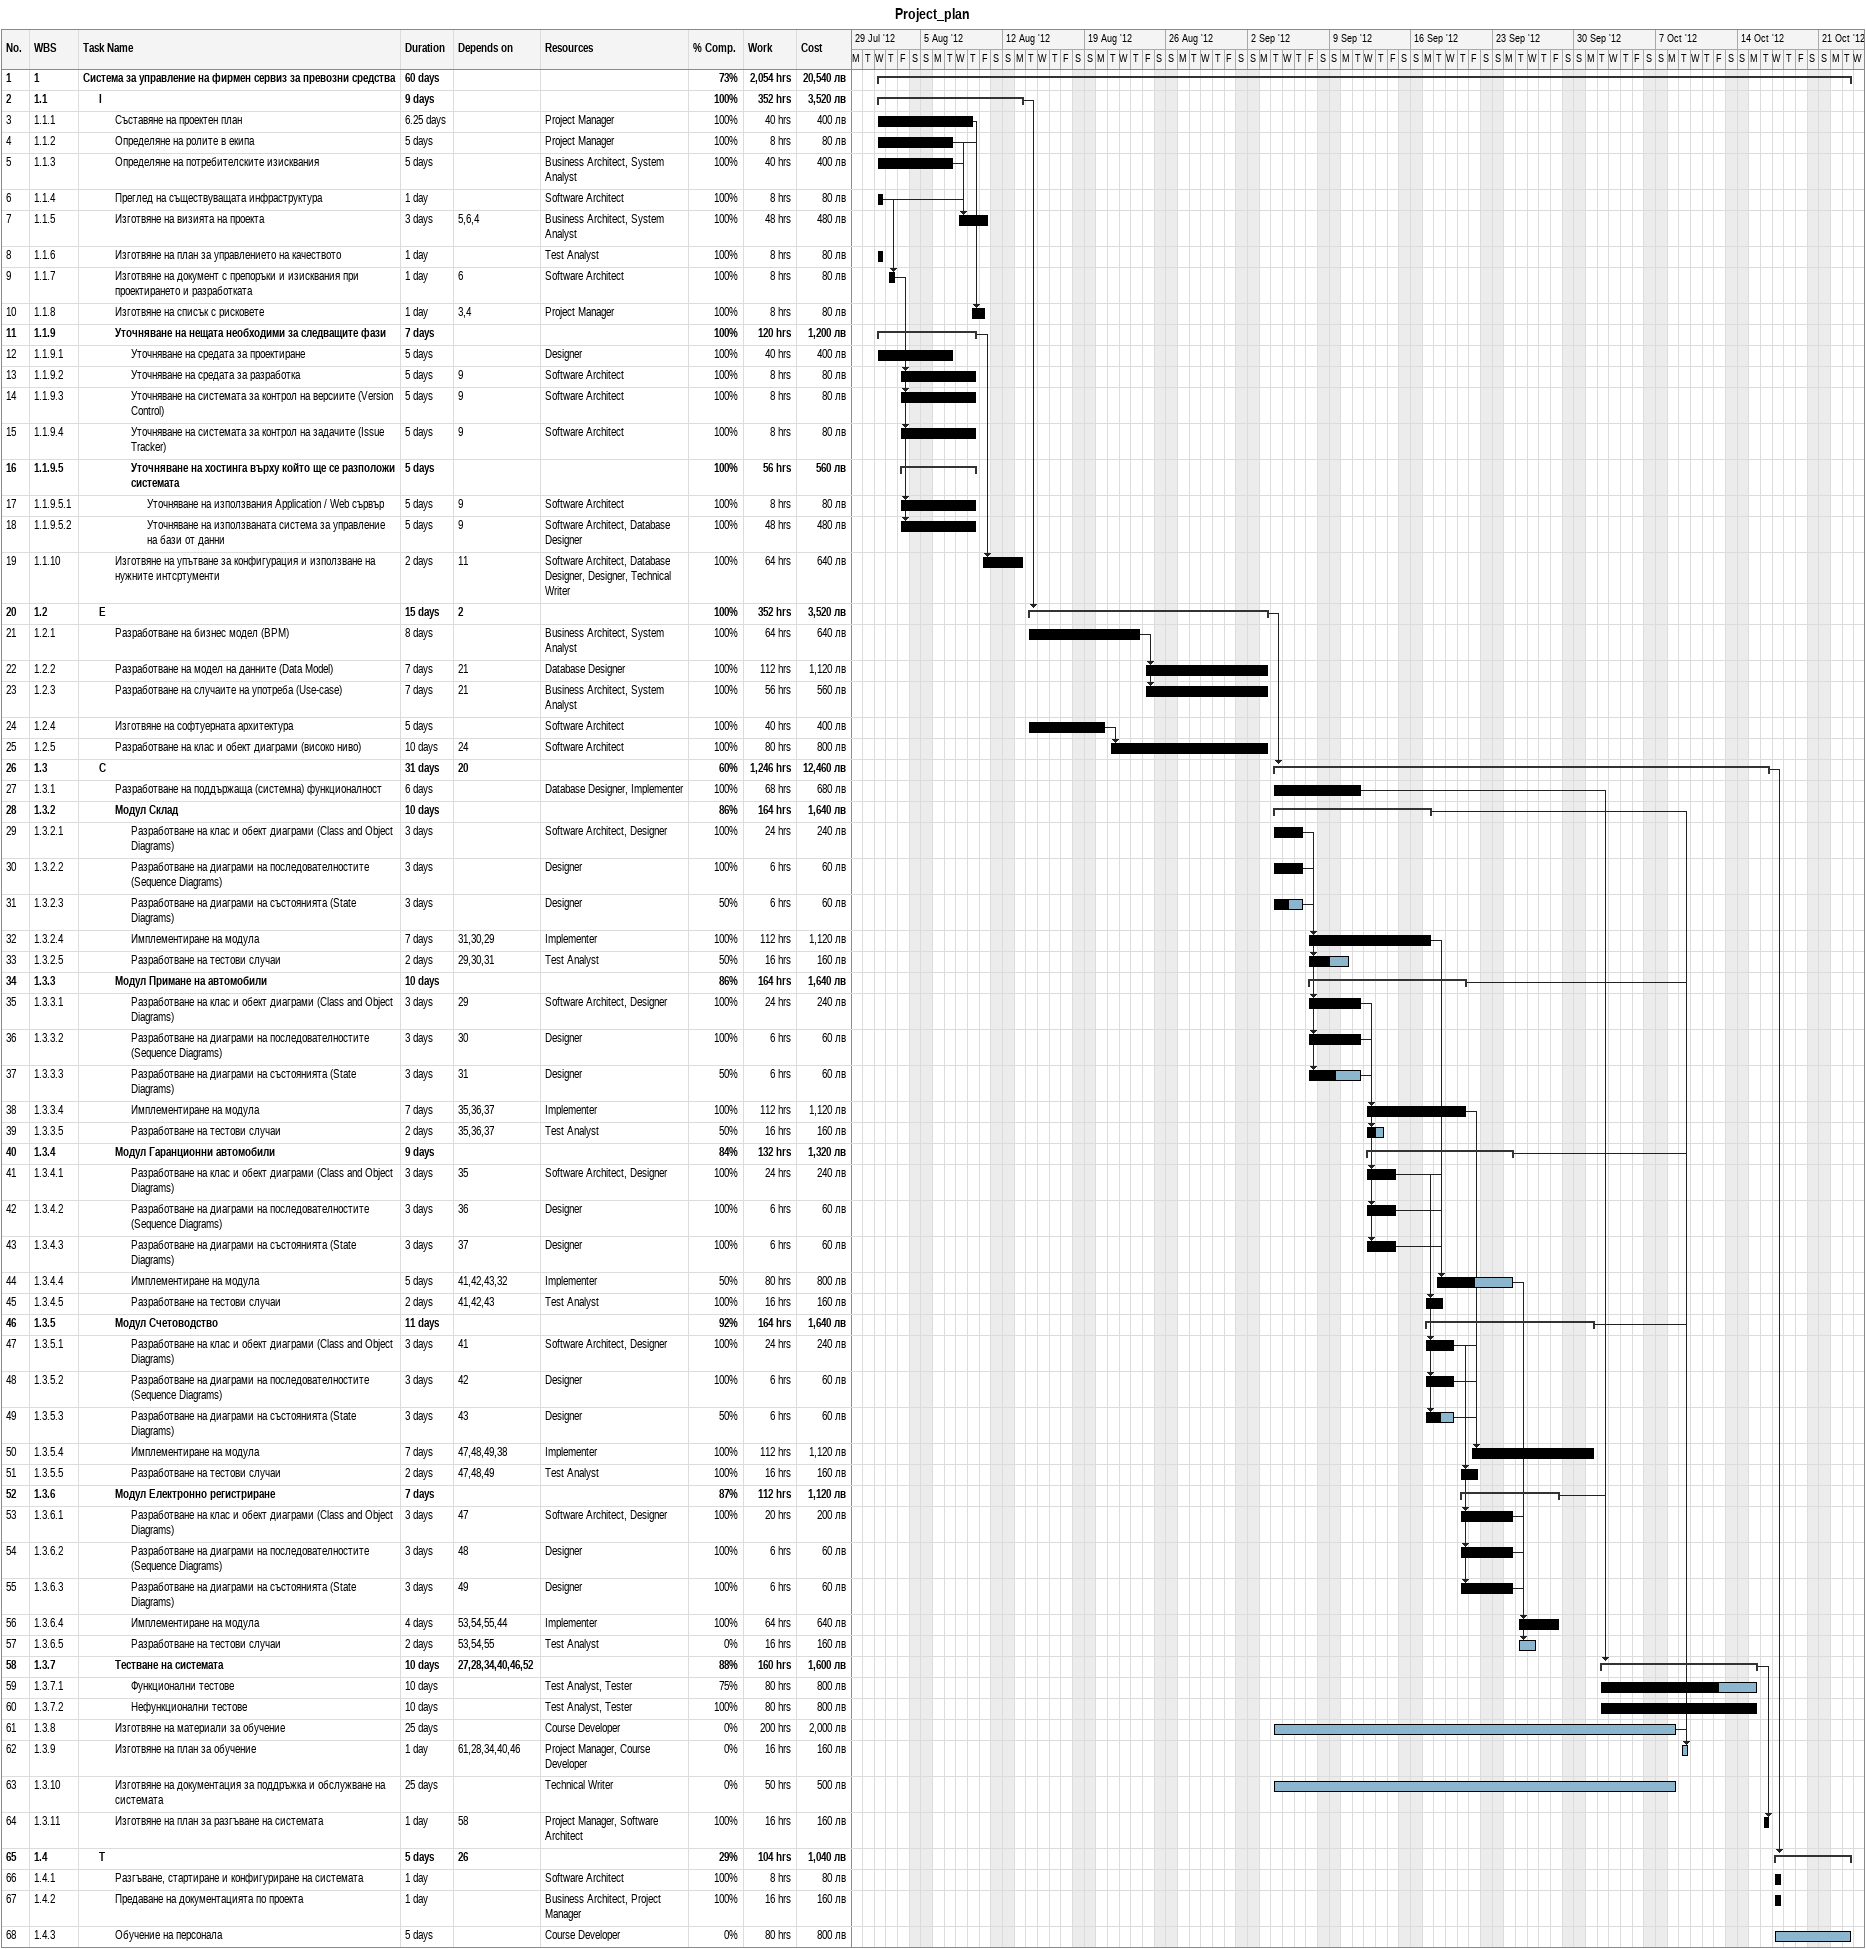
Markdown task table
Project_plan

| ID | WBS | Task | Duration | Start | Finish | Predecessors | Resources | % complete | Work (h) | Cost (лв) |
|---|---|---|---|---|---|---|---|---|---|---|
| 1 | 1 | **Система за управление на фирмен сервиз за превозни средства** | 60d | 2012-08-01 | 2012-10-23 |  |  | 73 | 2054 | 20540 |
| 2 | 1.1 | **I** | 9d | 2012-08-01 | 2012-08-13 |  |  | 100 | 352 | 3520 |
| 3 | 1.1.1 | Съставяне на проектен план | 6.25d | 2012-08-01 | 2012-08-09 |  | Project Manager | 100 | 40 | 400 |
| 4 | 1.1.2 | Определяне на ролите в екипа | 5d | 2012-08-01 | 2012-08-07 |  | Project Manager | 100 | 8 | 80 |
| 5 | 1.1.3 | Определяне на потребителските изисквания | 5d | 2012-08-01 | 2012-08-07 |  | Business Architect, System Analyst | 100 | 40 | 400 |
| 6 | 1.1.4 | Преглед на съществуващата инфраструктура | 1d | 2012-08-01 | 2012-08-01 |  | Software Architect | 100 | 8 | 80 |
| 7 | 1.1.5 | Изготвяне на визията на проекта | 3d | 2012-08-08 | 2012-08-10 | 5, 6, 4 | Business Architect, System Analyst | 100 | 48 | 480 |
| 8 | 1.1.6 | Изготвяне на план за управлението на качеството | 1d | 2012-08-01 | 2012-08-01 |  | Test Analyst | 100 | 8 | 80 |
| 9 | 1.1.7 | Изготвяне на документ с препоръки и изисквания при проектирането и разработката | 1d | 2012-08-02 | 2012-08-02 | 6 | Software Architect | 100 | 8 | 80 |
| 10 | 1.1.8 | Изготвяне на списък с рисковете | 1d | 2012-08-09 | 2012-08-10 | 3, 4 | Project Manager | 100 | 8 | 80 |
| 11 | 1.1.9 | **Уточняване на нещата необходими за следващите фази** | 7d | 2012-08-01 | 2012-08-09 |  |  | 100 | 120 | 1200 |
| 12 | 1.1.9.1 | Уточняване на средата за проектиране | 5d | 2012-08-01 | 2012-08-07 |  | Designer | 100 | 40 | 400 |
| 13 | 1.1.9.2 | Уточняване на средата за разработка | 5d | 2012-08-03 | 2012-08-09 | 9 | Software Architect | 100 | 8 | 80 |
| 14 | 1.1.9.3 | Уточняване на системата за контрол на версиите (Version Control) | 5d | 2012-08-03 | 2012-08-09 | 9 | Software Architect | 100 | 8 | 80 |
| 15 | 1.1.9.4 | Уточняване на системата за контрол на задачите (Issue Tracker) | 5d | 2012-08-03 | 2012-08-09 | 9 | Software Architect | 100 | 8 | 80 |
| 16 | 1.1.9.5 | **Уточняване на хостинга върху който ще се разположи системата** | 5d | 2012-08-03 | 2012-08-09 |  |  | 100 | 56 | 560 |
| 17 | 1.1.9.5.1 | Уточняване на използвания Application / Web сървър | 5d | 2012-08-03 | 2012-08-09 | 9 | Software Architect | 100 | 8 | 80 |
| 18 | 1.1.9.5.2 | Уточняване на използваната система за управление на бази от данни | 5d | 2012-08-03 | 2012-08-09 | 9 | Software Architect, Database Designer | 100 | 48 | 480 |
| 19 | 1.1.10 | Изготвяне на упътване за конфигурация и използване на нужните интсртументи | 2d | 2012-08-10 | 2012-08-13 | 11 | Software Architect, Database Designer, Designer, Technical Writer | 100 | 64 | 640 |
| 20 | 1.2 | **E** | 15d | 2012-08-14 | 2012-09-03 | 2 |  | 100 | 352 | 3520 |
| 21 | 1.2.1 | Разработване на бизнес модел (BPM) | 8d | 2012-08-14 | 2012-08-23 |  | Business Architect, System Analyst | 100 | 64 | 640 |
| 22 | 1.2.2 | Разработване на модел на данните (Data Model) | 7d | 2012-08-24 | 2012-09-03 | 21 | Database Designer | 100 | 112 | 1120 |
| 23 | 1.2.3 | Разработване на случаите на употреба (Use-case) | 7d | 2012-08-24 | 2012-09-03 | 21 | Business Architect, System Analyst | 100 | 56 | 560 |
| 24 | 1.2.4 | Изготвяне на софтуерната архитектура | 5d | 2012-08-14 | 2012-08-20 |  | Software Architect | 100 | 40 | 400 |
| 25 | 1.2.5 | Разработване на клас и обект диаграми (високо ниво) | 10d | 2012-08-21 | 2012-09-03 | 24 | Software Architect | 100 | 80 | 800 |
| 26 | 1.3 | **C** | 31d | 2012-09-04 | 2012-10-16 | 20 |  | 60 | 1246 | 12460 |
| 27 | 1.3.1 | Разработване на поддържаща (системна) функционалност | 6d | 2012-09-04 | 2012-09-11 |  | Database Designer, Implementer | 100 | 68 | 680 |
| 28 | 1.3.2 | **Модул Склад** | 10d | 2012-09-04 | 2012-09-17 |  |  | 86 | 164 | 1640 |
| 29 | 1.3.2.1 | Разработване на клас и обект диаграми (Class and Object Diagrams) | 3d | 2012-09-04 | 2012-09-06 |  | Software Architect, Designer | 100 | 24 | 240 |
| 30 | 1.3.2.2 | Разработване на диаграми на последователностите (Sequence Diagrams) | 3d | 2012-09-04 | 2012-09-06 |  | Designer | 100 | 6 | 60 |
| 31 | 1.3.2.3 | Разработване на диаграми на състоянията (State Diagrams) | 3d | 2012-09-04 | 2012-09-06 |  | Designer | 50 | 6 | 60 |
| 32 | 1.3.2.4 | Имплементиране на модула | 7d | 2012-09-07 | 2012-09-17 | 31, 30, 29 | Implementer | 100 | 112 | 1120 |
| 33 | 1.3.2.5 | Разработване на тестови случаи | 2d | 2012-09-07 | 2012-09-10 | 29, 30, 31 | Test Analyst | 50 | 16 | 160 |
| 34 | 1.3.3 | **Модул Примане на автомобили** | 10d | 2012-09-07 | 2012-09-20 |  |  | 86 | 164 | 1640 |
| 35 | 1.3.3.1 | Разработване на клас и обект диаграми (Class and Object Diagrams) | 3d | 2012-09-07 | 2012-09-11 | 29 | Software Architect, Designer | 100 | 24 | 240 |
| 36 | 1.3.3.2 | Разработване на диаграми на последователностите (Sequence Diagrams) | 3d | 2012-09-07 | 2012-09-11 | 30 | Designer | 100 | 6 | 60 |
| 37 | 1.3.3.3 | Разработване на диаграми на състоянията (State Diagrams) | 3d | 2012-09-07 | 2012-09-11 | 31 | Designer | 50 | 6 | 60 |
| 38 | 1.3.3.4 | Имплементиране на модула | 7d | 2012-09-12 | 2012-09-20 | 35, 36, 37 | Implementer | 100 | 112 | 1120 |
| 39 | 1.3.3.5 | Разработване на тестови случаи | 2d | 2012-09-12 | 2012-09-13 | 35, 36, 37 | Test Analyst | 50 | 16 | 160 |
| 40 | 1.3.4 | **Модул Гаранционни автомобили** | 9d | 2012-09-12 | 2012-09-24 |  |  | 84 | 132 | 1320 |
| 41 | 1.3.4.1 | Разработване на клас и обект диаграми (Class and Object Diagrams) | 3d | 2012-09-12 | 2012-09-14 | 35 | Software Architect, Designer | 100 | 24 | 240 |
| 42 | 1.3.4.2 | Разработване на диаграми на последователностите (Sequence Diagrams) | 3d | 2012-09-12 | 2012-09-14 | 36 | Designer | 100 | 6 | 60 |
| 43 | 1.3.4.3 | Разработване на диаграми на състоянията (State Diagrams) | 3d | 2012-09-12 | 2012-09-14 | 37 | Designer | 100 | 6 | 60 |
| 44 | 1.3.4.4 | Имплементиране на модула | 5d | 2012-09-18 | 2012-09-24 | 41, 42, 43, 32 | Implementer | 50 | 80 | 800 |
| 45 | 1.3.4.5 | Разработване на тестови случаи | 2d | 2012-09-17 | 2012-09-18 | 41, 42, 43 | Test Analyst | 100 | 16 | 160 |
| 46 | 1.3.5 | **Модул Счетоводство** | 11d | 2012-09-17 | 2012-10-01 |  |  | 92 | 164 | 1640 |
| 47 | 1.3.5.1 | Разработване на клас и обект диаграми (Class and Object Diagrams) | 3d | 2012-09-17 | 2012-09-19 | 41 | Software Architect, Designer | 100 | 24 | 240 |
| 48 | 1.3.5.2 | Разработване на диаграми на последователностите (Sequence Diagrams) | 3d | 2012-09-17 | 2012-09-19 | 42 | Designer | 100 | 6 | 60 |
| 49 | 1.3.5.3 | Разработване на диаграми на състоянията (State Diagrams) | 3d | 2012-09-17 | 2012-09-19 | 43 | Designer | 50 | 6 | 60 |
| 50 | 1.3.5.4 | Имплементиране на модула | 7d | 2012-09-21 | 2012-10-01 | 47, 48, 49, 38 | Implementer | 100 | 112 | 1120 |
| 51 | 1.3.5.5 | Разработване на тестови случаи | 2d | 2012-09-20 | 2012-09-21 | 47, 48, 49 | Test Analyst | 100 | 16 | 160 |
| 52 | 1.3.6 | **Модул Електронно регистриране** | 7d | 2012-09-20 | 2012-09-28 |  |  | 87 | 112 | 1120 |
| 53 | 1.3.6.1 | Разработване на клас и обект диаграми (Class and Object Diagrams) | 3d | 2012-09-20 | 2012-09-24 | 47 | Software Architect, Designer | 100 | 20 | 200 |
| 54 | 1.3.6.2 | Разработване на диаграми на последователностите (Sequence Diagrams) | 3d | 2012-09-20 | 2012-09-24 | 48 | Designer | 100 | 6 | 60 |
| 55 | 1.3.6.3 | Разработване на диаграми на състоянията (State Diagrams) | 3d | 2012-09-20 | 2012-09-24 | 49 | Designer | 100 | 6 | 60 |
| 56 | 1.3.6.4 | Имплементиране на модула | 4d | 2012-09-25 | 2012-09-28 | 53, 54, 55, 44 | Implementer | 100 | 64 | 640 |
| 57 | 1.3.6.5 | Разработване на тестови случаи | 2d | 2012-09-25 | 2012-09-26 | 53, 54, 55 | Test Analyst | 0 | 16 | 160 |
| 58 | 1.3.7 | **Тестване на системата** | 10d | 2012-10-02 | 2012-10-15 | 27, 28, 34, 40, 46, 52 |  | 88 | 160 | 1600 |
| 59 | 1.3.7.1 | Функционални тестове | 10d | 2012-10-02 | 2012-10-15 |  | Test Analyst, Tester | 75 | 80 | 800 |
| 60 | 1.3.7.2 | Нефункционални тестове | 10d | 2012-10-02 | 2012-10-15 |  | Test Analyst, Tester | 100 | 80 | 800 |
| 61 | 1.3.8 | Изготвяне на материали за обучение | 25d | 2012-09-04 | 2012-10-08 |  | Course Developer | 0 | 200 | 2000 |
| 62 | 1.3.9 | Изготвяне на план за обучение | 1d | 2012-10-09 | 2012-10-09 | 61, 28, 34, 40, 46 | Project Manager, Course Developer | 0 | 16 | 160 |
| 63 | 1.3.10 | Изготвяне на документация за поддръжка и обслужване на системата | 25d | 2012-09-04 | 2012-10-08 |  | Technical Writer | 0 | 50 | 500 |
| 64 | 1.3.11 | Изготвяне на план за разгъване на системата | 1d | 2012-10-16 | 2012-10-16 | 58 | Project Manager, Software Architect | 100 | 16 | 160 |
| 65 | 1.4 | **T** | 5d | 2012-10-17 | 2012-10-23 | 26 |  | 29 | 104 | 1040 |
| 66 | 1.4.1 | Разгъване, стартиране и конфигуриране на системата | 1d | 2012-10-17 | 2012-10-17 |  | Software Architect | 100 | 8 | 80 |
| 67 | 1.4.2 | Предаване на документацията по проекта | 1d | 2012-10-17 | 2012-10-17 |  | Business Architect, Project Manager | 100 | 16 | 160 |
| 68 | 1.4.3 | Обучение на персонала | 5d | 2012-10-17 | 2012-10-23 |  | Course Developer | 0 | 80 | 800 |
